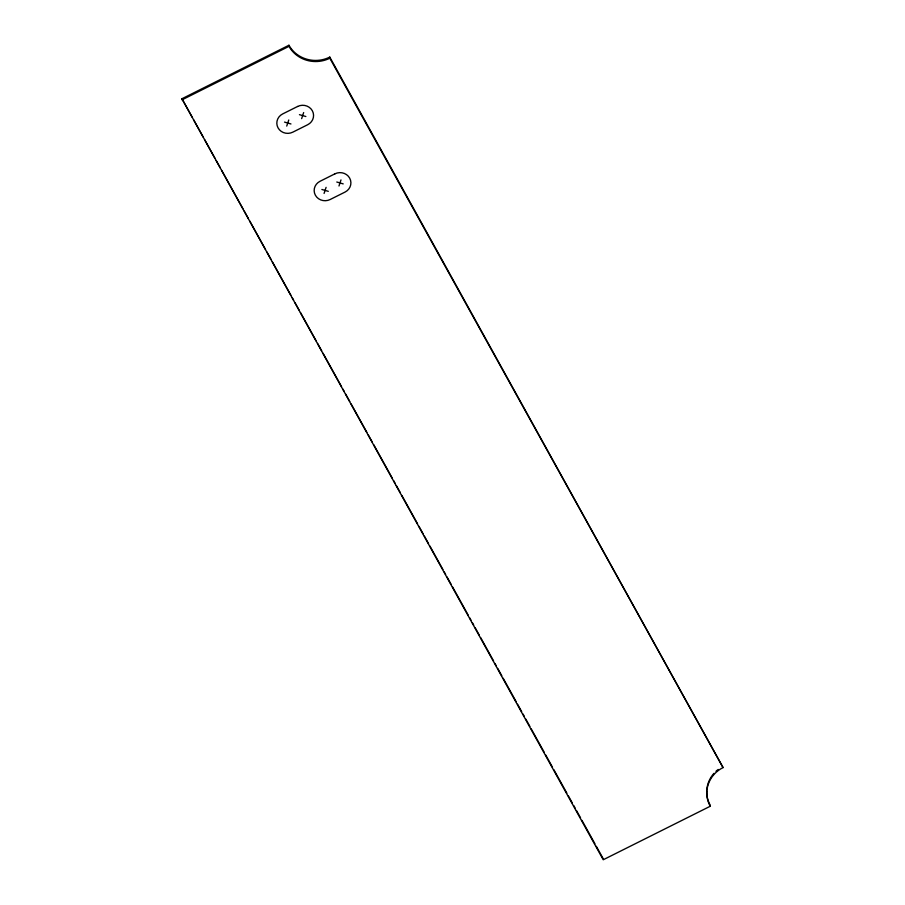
<?xml version="1.0" encoding="UTF-8"?>
<svg xmlns="http://www.w3.org/2000/svg" width="905" height="905" viewBox="0 0 905 905"><rect width="100%" height="100%" fill="white"/><g stroke="black" fill="none" stroke-linecap="round" stroke-linejoin="round"><path stroke-width="1.36" d="M286.738 126.078L288.752 120.003M301.648 118.634L303.661 112.548M324.081 193.432L326.094 187.358M338.979 185.989L340.993 179.914M181.939 98.747L288.944 45.25A30.261 28.587 -3.5 0 0 329.771 57.094L723.061 767.587A30.261 28.587 -3.5 0 0 710.233 806.253L603.239 859.75L181.939 98.747L192.222 117.277M182.007 99.844L289.012 46.347A30.261 28.587 -3.5 0 0 329.839 58.203L723.061 767.587M299.442 114.664L305.856 116.519M284.543 122.107L290.957 123.974M336.784 182.018L343.199 183.885M321.875 189.473L328.289 191.328M193.591 119.754L203.173 137.051M204.541 139.517L214.824 158.058M216.193 160.524L220.3 167.934M221.668 170.411L242.902 208.716M244.271 211.182L248.377 218.603M249.746 221.069L265.504 249.486M266.873 251.963L270.98 259.373M272.348 261.85L290.844 295.211M292.213 297.677L293.582 300.155M294.951 302.621L299.069 310.03M300.437 312.508L316.184 340.925M317.553 343.402L321.671 350.812M323.04 353.278L341.524 386.639M342.893 389.116L344.273 391.582M345.642 394.06L349.749 401.469M351.117 403.947L366.876 432.364M368.245 434.83L372.351 442.251M373.72 444.717L392.216 478.078M393.585 480.555L394.953 483.021M396.322 485.499L400.429 492.908M401.797 495.374L417.556 523.803M418.925 526.269L423.031 533.678M424.4 536.156L428.518 543.566M429.886 546.043L442.896 569.517M444.265 571.983L445.633 574.46M447.002 576.926L451.12 584.347M452.489 586.813L468.236 615.23M469.605 617.708L470.973 620.174M472.342 622.651L473.722 625.117M475.091 627.584L479.198 635.005M480.566 637.471L493.576 660.955M494.945 663.422L496.313 665.888M497.693 668.365L501.8 675.775M503.169 678.252L516.178 701.726M517.547 704.192L521.665 711.613M523.033 714.079L524.402 716.556M525.771 719.023L529.878 726.443M531.246 728.91L544.267 752.383M545.636 754.861L552.48 767.214M553.849 769.68L566.869 793.165M568.238 795.631L572.345 803.052M573.713 805.518L575.082 807.984M576.451 810.461L580.558 817.871M581.938 820.349L594.947 843.822M596.316 846.288L603.16 858.653M710.233 806.253L710.165 805.156A30.261 28.587 -3.5 0 1 706.76 790.732M329.771 57.094L329.839 58.203M288.944 45.25L289.012 46.347M706.85 789.42A30.261 28.587 -3.5 0 1 713.977 773.323M715.991 771.298A30.261 28.587 -3.5 0 1 718.197 769.454M297.598 106.473L282.688 113.917A10.928 10.328 -3.5 0 0 278.061 127.888A10.928 10.328 -3.5 0 0 292.801 132.164L307.711 124.709A10.928 10.328 -3.5 0 0 312.338 110.749A10.928 10.328 -3.5 0 0 297.598 106.473M334.929 173.828L320.031 181.283A10.928 10.328 -3.5 0 0 315.393 195.242A10.928 10.328 -3.5 0 0 330.144 199.519L345.043 192.075A10.928 10.328 -3.5 0 0 349.669 178.104A10.928 10.328 -3.5 0 0 334.929 173.828"/></g></svg>
